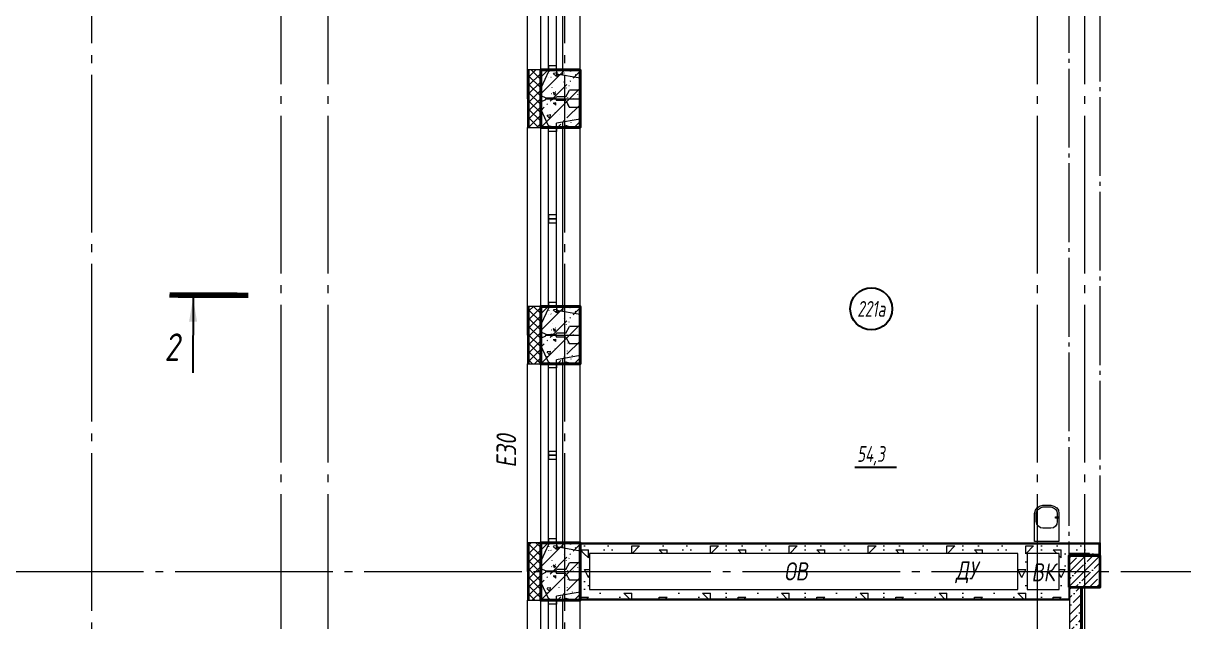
# Model space of a CAD drawing. Header units: millimetres. Extents: x -85420 to 1195317, y -69347 to 470418.
# Drawn here: x 477079 to 491806, y 29939 to 37534 of the extents above; entities that cross this region are included whole.
import ezdxf
from ezdxf import colors
from ezdxf.entities.mleader import LeaderData, LeaderLine
from ezdxf.enums import TextEntityAlignment as Align
from ezdxf.math import Vec2, Vec3

# ---------------------------------------------------------------- set-up
doc = ezdxf.new("R2010")
doc.units = ezdxf.units.MM
for name, pattern in [('GOST2.303 6', [12, 8, -1.5, 1, -1.5]), ('ГОСТ 2.303 4', [7, 5, -2, 0]), ('ГОСТ 2.303 5', [24, 20, -1.5, 1, -1.5]), ('ГОСТ 2.303 6', [12, 8, -1.5, 1, -1.5]), ('осевая', [50.8, 31.75, -6.35, 6.35, -6.35])]:
    doc.linetypes.add(name, pattern=pattern)
for name, color, linetype, lineweight in [('!М_Отверстия в перекрытиях', 253, 'Continuous', 15), ('!М_Перегородки_пеноблок', 7, 'Continuous', 20), ('!ФС_Ригели_балки', 251, 'ГОСТ 2.303 6', 15), ('+АР_Осевые линии', 252, 'GOST2.303 6', 9), ('+АР_Сантехника', 130, 'Continuous', 9), ('+АР_Стены внутренние', 250, 'Continuous', 18), ('АР_Колонны', 5, 'Continuous', 35), ('АР_колонны штриховка', 193, 'Continuous', 5), ('АР_Окна', 4, 'Continuous', 9), ('АР_Отметки', 7, 'Continuous', 5), ('АР_Сущ Несущая стена', 250, 'Continuous', 50), ('АР_штриховка несущих стен', 250, 'Continuous', 0), ('Колонны', 7, 'Continuous', 25), ('СПДС_+АР_Стены', 250, 'Continuous', 20), ('СПДС_СИМВОЛЫ', 7, 'Continuous', 25), ('стены', 7, 'Continuous', 40), ('ТОНКАЯ', 253, 'Continuous', 0), ('ЭКСПЛИКАЦИЯ', 7, 'Continuous', 5)]:
    doc.layers.add(name, color=color, linetype=linetype, lineweight=lineweight)
doc.layers.add('ОСИ', color=7, linetype='осевая', lineweight=13, true_color=0x999999)
doc.layers.add('ПБ_граница', color=7, linetype='ГОСТ 2.303 4', lineweight=40, true_color=0xdb0000)
doc.styles.add('ISOCPEUR', font='', dxfattribs={"height": 250})
doc.styles.add('ГОСТ 2.304', font='CS_Gost2304.shx', dxfattribs={"oblique": 10})
doc.styles.get('ISOCPEUR').set_extended_font_data('ISOCPEUR', italic=True)
pattern_1 = [(45, (150, 150), (0, 1000), [141.4, -282.8, 70.7, -424.3, 141.4, -353.61356]), (135, (800, 200), (-1000, 9e-14), [141.4, -212.1, 70.7, -353.6, 141.4, -495.01356]), (63.43495, (0, 0), (5e-08, 1000), [111.8, -447.2, 111.8, -447.234, 0, 0]), (116.56505, (0, 0), (-4e-07, 1000), [111.8, -447.2, 111.8, -447.234, 0, 0]), (0, (0, 100), (0, 1000), [50, -400, 100, -400, 50, 0]), (0, (0, 250), (0, 1000), [-150, 100, -400, 0, -350, 0]), (0, (0, 300), (0, 1000), [-400, 0, -300, 100, -200, 0]), (0, (0, 450), (0, 1000), [-200, 0, -250, 100, -450, 0]), (0, (0, 600), (0, 1000), [-200, 100, -400, 100, -200, 0]), (0, (0, 850), (0, 1000), [-150, 100, -200, 0, -550, 0]), (0, (0, 900), (0, 1000), [-200, 0, -600, 100, -100, 0]), (90, (50, 200), (-1000, 6e-14), [-300, 0, -300, 0, -400, 0]), (90, (150, 0), (-1000, 6e-14), [-150, 100, -400, 0, -350, 0]), (90, (250, 0), (-1000, 6e-14), [-400, 0, -350, 100, -150, 0]), (90, (800, 0), (-1000, 6e-14), [-200, 100, -500, 100, -100, 0]), (90, (100, 100), (-1000, 6e-14), [-300, 0, -350, 0, -350, 0]), (90, (200, 100), (-1000, 6e-14), [-250, 0, -550, 0, -200, 0]), (90, (300, 150), (-1000, 6e-14), [-500, 0, -150, 0, -350, 0]), (90, (350, 50), (-1000, 6e-14), [-450, 0, -200, 0, -250, 0]), (90, (450, 200), (-1000, 6e-14), [-400, 0, -150, 0, -400, 0]), (90, (500, 250), (-1000, 6e-14), [-450, 0, -200, 0, -350, 0]), (90, (550, 0), (-1000, 6e-14), [-600, 0, -250, 0, -150, 0]), (90, (600, 150), (-1000, 6e-14), [-200, 0, -400, 0, -400, 0]), (90, (650, 100), (-1000, 6e-14), [-450, 0, -250, 0, -300, 0]), (90, (700, 50), (-1000, 6e-14), [-400, 0, -300, 0, -300, 0]), (90, (800, 100), (-1000, 6e-14), [-300, 0, -300, 0, -400, 0]), (90, (900, 150), (-1000, 6e-14), [-400, 0, -200, 0, -400, 0]), (90, (950, 200), (-1000, 6e-14), [-150, 0, -600, 0, -250, 0])]
pattern_2 = [(45, (0, 0), (-53.033009, 53.033009), []), (135, (0, 0), (-53.033009, -53.033009), [])]

# ---------------------------------------------------------------- blocks, each defined once
blk = doc.blocks.new('Колонна 400х400')
at = {"layer": 'АР_колонны штриховка'}
h = blk.add_hatch(dxfattribs=at)
h.set_pattern_fill('ANSI35', color=256, scale=20)
h.set_pattern_definition([(45, (-139655.88, -114865.3), (-89.80256, 89.80256), []), (45, (-139566.07, -114865.3), (-89.80256, 89.80256), [158.75, -31.75, 0, -31.75])])
h.paths.add_polyline_path([(0, 0), (400, 0), (400, 400), (0, 400)])
at = {"layer": 'АР_Колонны'}
blk.add_lwpolyline([(0, 0), (400, 0), (400, 400), (0, 400)], close=True, dxfattribs=at)
blk = doc.blocks.new('НП 3033')
at = {"layer": 'АР_Окна', "ltscale": 100}
for p, q in [((365, 500), (2635, 500)), ((365, 400), (2635, 400)), ((365, 300), (2635, 300)), ((365, 220), (2635, 220)), ((365, 0), (2635, 0))]:
    blk.add_line(p, q, dxfattribs=at)
for points in [[(365, 300), (365, 500), (365, 670), (2635, 670), (2635, 300)], [(365, 300), (415, 300), (415, 400), (365, 400)], [(1450, 400), (1425, 400), (1425, 300), (1450, 300), (1475, 300), (1475, 400), (1438, 400)], [(1500, 400), (1475, 400), (1475, 300), (1500, 300), (1525, 300), (1525, 400), (1488, 400)], [(2635, 300), (2585, 300), (2585, 400), (2635, 400)]]:
    blk.add_lwpolyline(points, dxfattribs=at)
at = {"layer": 'СПДС_+АР_Стены', "ltscale": 100}
for points in [[(0, 670), (0, 670), (365, 670), (365, 670)], [(3000, 670), (3000, 670), (2635, 670), (2635, 670)]]:
    blk.add_lwpolyline(points, dxfattribs=at)
at = {"layer": 'стены', "ltscale": 100}
for p, q in [((2960, 500), (2860, 500)), ((0, 0), (0, 0))]:
    blk.add_line(p, q, dxfattribs=at)
at = {"layer": 'стены', "lineweight": 30, "ltscale": 100}
blk.add_lwpolyline([(0, 0), (365, 0), (365, 500), (0, 500)], dxfattribs=at)
at = {"layer": 'стены', "ltscale": 100}
blk.add_lwpolyline([(3000, 500), (2635, 500), (2635, 0), (3000, 0)], dxfattribs=at)
blk = doc.blocks.new('*U52')
at = {"linetype": 'ГОСТ 2.303 5', "ltscale": 50}
blk.add_lwpolyline([(8560, 400), (0, 400), (0, 0), (8560, 0)], close=True, dxfattribs=at)
blk = doc.blocks.new('Из_буфера30619')
at = {"rotation": 270}
blk.add_blockref('*U52', (48180, -31220), dxfattribs=at)
blk = doc.blocks.new('обследование 2 этаж 1245')
at = {"layer": 'ТОНКАЯ', "ltscale": 100}
for p, q in [((42460, -34820), (42460, -32100)), ((42960, -34700), (42960, -32220)), ((42560, -34617), (42560, -32303)), ((42660, -34595), (42660, -32325)), ((42740, -34662), (42740, -32258)), ((42660, -34595), (42570, -34610)), ((42660, -34595), (42660, -34648)), ((42560, -34617), (42465, -34818)), ((42570, -34610), (42560, -34617)), ((42960, -34700), (42660, -34648)), ((42960, -34700), (42960, -34850)), ((42465, -34818), (42460, -34820)), ((42460, -34920), (42460, -34820)), ((42780, -34935), (42825, -34850)), ((42960, -34850), (42825, -34850)), ((42960, -34960), (42960, -34850)), ((42460, -34920), (42525, -34950)), ((42460, -35000), (42525, -34970)), ((42460, -35000), (42460, -35100)), ((42525, -34950), (42525, -34955)), ((42582, -34955), (42525, -34955)), ((42525, -34955), (42525, -34960)), ((42582, -34960), (42525, -34960)), ((42525, -34965), (42525, -34960)), ((42525, -34960), (42960, -34960)), ((42582, -34960), (42525, -34960)), ((42525, -34960), (42960, -34960)), ((42525, -34970), (42525, -34965)), ((42582, -34965), (42525, -34965)), ((42582, -34955), (42587, -34950)), ((42582, -34965), (42587, -34970)), ((42587, -34950), (42607, -34950)), ((42587, -34970), (42607, -34970)), ((42607, -34950), (42612, -34955)), ((42607, -34970), (42612, -34965)), ((42650, -34955), (42612, -34955)), ((42650, -34965), (42612, -34965)), ((42650, -34955), (42660, -34935)), ((42650, -34965), (42660, -34985)), ((42780, -34935), (42660, -34935)), ((42780, -34985), (42660, -34985)), ((42780, -34985), (42825, -35070)), ((42960, -34960), (42960, -35070)), ((42460, -37820), (42460, -35100)), ((42465, -35102), (42460, -35100)), ((42560, -35303), (42465, -35102)), ((42960, -35070), (42825, -35070)), ((42960, -35220), (42960, -35070)), ((42560, -37617), (42560, -35303)), ((42570, -35310), (42560, -35303)), ((42660, -35325), (42570, -35310)), ((42960, -35220), (42660, -35272)), ((42660, -35325), (42660, -35272)), ((42660, -37595), (42660, -35325)), ((42740, -37662), (42740, -35258)), ((42960, -37700), (42960, -35220)), ((42560, -37617), (42465, -37818)), ((42570, -37610), (42560, -37617)), ((42660, -37595), (42570, -37610)), ((42660, -37595), (42660, -37648)), ((42960, -37700), (42660, -37648)), ((42960, -37700), (42960, -37850)), ((42465, -37818), (42460, -37820)), ((42460, -37920), (42460, -37820)), ((42460, -37920), (42525, -37950)), ((42460, -38000), (42525, -37970)), ((42525, -37950), (42525, -37955)), ((42582, -37955), (42525, -37955)), ((42525, -37955), (42525, -37960)), ((42582, -37960), (42525, -37960)), ((42525, -37965), (42525, -37960)), ((42525, -37960), (42960, -37960)), ((42582, -37960), (42525, -37960)), ((42525, -37960), (42960, -37960)), ((42525, -37970), (42525, -37965)), ((42582, -37965), (42525, -37965)), ((42582, -37955), (42587, -37950)), ((42582, -37965), (42587, -37970)), ((42587, -37950), (42607, -37950)), ((42587, -37970), (42607, -37970)), ((42607, -37950), (42612, -37955)), ((42607, -37970), (42612, -37965)), ((42650, -37955), (42612, -37955)), ((42650, -37965), (42612, -37965)), ((42650, -37955), (42660, -37935)), ((42650, -37965), (42660, -37985)), ((42780, -37935), (42660, -37935)), ((42780, -37985), (42660, -37985)), ((42780, -37935), (42825, -37850)), ((42780, -37985), (42825, -38070)), ((42960, -37850), (42825, -37850)), ((42960, -37960), (42960, -37850)), ((42960, -37960), (42960, -38070)), ((42460, -38000), (42460, -38100)), ((42460, -40820), (42460, -38100)), ((42465, -38102), (42460, -38100)), ((42560, -38303), (42465, -38102)), ((42960, -38070), (42825, -38070)), ((42960, -38220), (42960, -38070)), ((42960, -38220), (42660, -38272)), ((42660, -38325), (42660, -38272)), ((42740, -40662), (42740, -38258)), ((42960, -40700), (42960, -38220)), ((42560, -40617), (42560, -38303)), ((42570, -38310), (42560, -38303)), ((42660, -38325), (42570, -38310)), ((42660, -40595), (42660, -38325)), ((42560, -40617), (42465, -40818)), ((42570, -40610), (42560, -40617)), ((42660, -40595), (42570, -40610)), ((42660, -40595), (42660, -40648)), ((42960, -40700), (42660, -40648)), ((42960, -40700), (42960, -40850)), ((42465, -40818), (42460, -40820)), ((42460, -40920), (42460, -40820)), ((42460, -40920), (42525, -40950)), ((42650, -40955), (42660, -40935)), ((42780, -40935), (42660, -40935)), ((42780, -40935), (42825, -40850)), ((42960, -40850), (42825, -40850)), ((42960, -40960), (42960, -40850)), ((42460, -41000), (42525, -40970)), ((42460, -41000), (42460, -41100)), ((42525, -40950), (42525, -40955)), ((42582, -40955), (42525, -40955)), ((42525, -40955), (42525, -40960)), ((42582, -40960), (42525, -40960)), ((42525, -40965), (42525, -40960)), ((42525, -40960), (42960, -40960)), ((42582, -40960), (42525, -40960)), ((42525, -40960), (42960, -40960)), ((42525, -40970), (42525, -40965)), ((42582, -40965), (42525, -40965)), ((42582, -40955), (42587, -40950)), ((42582, -40965), (42587, -40970)), ((42587, -40950), (42607, -40950)), ((42587, -40970), (42607, -40970)), ((42607, -40950), (42612, -40955)), ((42607, -40970), (42612, -40965)), ((42650, -40955), (42612, -40955)), ((42650, -40965), (42612, -40965)), ((42650, -40965), (42660, -40985)), ((42780, -40985), (42660, -40985)), ((42780, -40985), (42825, -41070)), ((42960, -41070), (42825, -41070)), ((42960, -40960), (42960, -41070)), ((42960, -41220), (42960, -41070)), ((42460, -43820), (42460, -41100)), ((42465, -41102), (42460, -41100)), ((42560, -41303), (42465, -41102)), ((42960, -41220), (42660, -41272)), ((42960, -43700), (42960, -41220)), ((42560, -43617), (42560, -41303)), ((42570, -41310), (42560, -41303)), ((42660, -41325), (42570, -41310)), ((42660, -41325), (42660, -41272)), ((42660, -43595), (42660, -41325)), ((42740, -43662), (42740, -41258))]:
    blk.add_line(p, q, dxfattribs=at)
blk = doc.blocks.new('A$C314F1C93')
at = {"layer": '+АР_Осевые линии', "linetype": 'ГОСТ 2.303 5', "lineweight": 0, "ltscale": 100}
for p, q in [((47540, 64752.7), (47540, -9752.2)), ((53540, 64752.7), (53540, -9752.2)), ((49940, 64233), (49940, -9232.6)), ((50540, 64233), (50540, -9232.6)), ((59540, 64233), (59540, -9232.6)), ((60140, 64233), (60140, -9232.6))]:
    blk.add_line(p, q, dxfattribs=at)
blk.add_lwpolyline([(-4200, 15250), (75280, 15250)], dxfattribs=at)
blk = doc.blocks.new('_DotSmall')
at = {"color": 0, "linetype": 'ByBlock', "const_width": 0.5}
blk.add_lwpolyline([(-0.0625, 0, 1), (0.0625, 0, 1)], format="xyb", close=True, dxfattribs=at)
blk = doc.blocks.new('АР план')
at = {"layer": 'АР_Отметки', "lineweight": 9}
ml = blk.add_multileader_mtext('Standard', dxfattribs=at)
ml.set_content('+3,950', color=256, style='ISOCPEUR')
ml.set_leader_properties(color=256, linetype='Continuous', lineweight=-1)
ml.set_arrow_properties(name='DOTSMALL')
ml.build(insert=Vec2(0, 0))
ml.multileader.update_dxf_attribs({"has_text_frame": 1, "text_left_attachment_type": 4, "text_right_attachment_type": 4, "dogleg_length": 100, "arrow_head_size": 180})
ctx = ml.context
ctx.base_point, ctx.char_height, ctx.arrow_head_size, ctx.landing_gap_size, ctx.plane_origin = Vec3(653061.3, 32239.7), 250, 180, 50, Vec3(652979.9, 30972.2)
ctx.left_attachment, ctx.right_attachment = 4, 4
notes = []
notes.append((ctx, [(0, (0, 0, 0), (0, 0), (1, 0), 1, [])]))
ctx.mtext.insert, ctx.mtext.width, ctx.mtext.line_spacing_style, ctx.mtext.flow_direction = Vec3(653111.3, 32573.1), 852.697, 2, 5
ml = blk.add_multileader_mtext('Standard', dxfattribs=at)
ml.set_content('+1,975', color=256, style='ISOCPEUR')
ml.set_leader_properties(color=256, linetype='Continuous', lineweight=-1)
ml.set_arrow_properties(name='DOTSMALL')
ml.build(insert=Vec2(0, 0))
ml.multileader.update_dxf_attribs({"has_text_frame": 1, "text_left_attachment_type": 4, "text_right_attachment_type": 4, "dogleg_length": 100, "arrow_head_size": 180})
ctx = ml.context
ctx.base_point, ctx.char_height, ctx.arrow_head_size, ctx.landing_gap_size, ctx.plane_origin = Vec3(652749.3, 27128.7), 250, 180, 50, Vec3(655881.4, 25957)
ctx.left_attachment, ctx.right_attachment = 4, 4
notes.append((ctx, [(0, (0, 0, 0), (0, 0), (1, 0), 1, [])]))
ctx.mtext.insert, ctx.mtext.width, ctx.mtext.line_spacing_style, ctx.mtext.flow_direction = Vec3(652799.3, 27528.7), 852.697, 2, 5
ml = blk.add_multileader_mtext('Standard', dxfattribs=at)
ml.set_content('+2,410', color=256, style='ISOCPEUR')
ml.set_leader_properties(color=256, linetype='Continuous', lineweight=-1)
ml.set_arrow_properties(name='DOTSMALL')
ml.build(insert=Vec2(0, 0))
ml.multileader.update_dxf_attribs({"has_text_frame": 1, "text_left_attachment_type": 4, "text_right_attachment_type": 4, "dogleg_length": 100, "arrow_head_size": 180})
ctx = ml.context
ctx.base_point, ctx.char_height, ctx.arrow_head_size, ctx.landing_gap_size, ctx.plane_origin = Vec3(649667.1, 15695.9), 250, 180, 50, Vec3(647505.9, 15104.7)
ctx.left_attachment, ctx.right_attachment = 4, 4
notes.append((ctx, [(0, (0, 0, 0), (0, 0), (1, 0), 1, [])]))
ctx.mtext.insert, ctx.mtext.width, ctx.mtext.line_spacing_style, ctx.mtext.flow_direction = Vec3(649717.1, 16029.2), 852.697, 2, 5
for ctx, leaders in notes:
    for number, flags, end, landing, length, lines in leaders:
        leader = LeaderData()
        leader.index, (leader.has_last_leader_line, leader.has_dogleg_vector, leader.attachment_direction) = number, flags
        leader.last_leader_point, leader.dogleg_vector, leader.dogleg_length = Vec3(end), Vec3(landing), length
        for number, points, colour, breaks in lines:
            line = LeaderLine()
            line.index, line.vertices, line.color, line.breaks = number, Vec3.list(points), colors.encode_raw_color(colour), breaks
            leader.lines.append(line)
        ctx.leaders.append(leader)

msp = doc.modelspace()

# ---------------------------------------------------------------- block references
at = {"layer": 'ОСИ', "ltscale": 40}
msp.add_blockref('A$C314F1C93', (430406.4, 15326.4, 0), dxfattribs=at)

# ---------------------------------------------------------------- next in the draw order: hatches: boundary and pattern name
at = {"layer": '!М_Перегородки_пеноблок', "ltscale": 100}
h = msp.add_hatch(dxfattribs=at)
h.set_pattern_fill('БЕТОННАЯ ПОДГОТОВКА', color=256, scale=100, style=0, pattern_type=2)
h.set_pattern_definition(pattern_1)
h.paths.add_polyline_path([(484146.4, 30926.4), (490731.3, 30926.4), (490611.4, 30806.4), (484146.4, 30806.4)], flags=0)
h = msp.add_hatch(dxfattribs=at)
h.set_pattern_fill('БЕТОННАЯ ПОДГОТОВКА', color=256, scale=100, style=0, pattern_type=2)
h.set_pattern_definition(pattern_1)
h.paths.add_polyline_path([(484146.4, 30346.4), (484146.4, 30806.4), (484266.4, 30806.4), (484266.4, 30346.4)], flags=0)
h = msp.add_hatch(dxfattribs=at)
h.set_pattern_fill('БЕТОННАЯ ПОДГОТОВКА', color=256, scale=100, style=0, pattern_type=2)
h.set_pattern_definition(pattern_1)
h.paths.add_polyline_path([(489700.9, 30346.4), (489700.9, 30806.4), (489820.9, 30806.4), (489820.9, 30346.4)], flags=0)
h = msp.add_hatch(dxfattribs=at)
h.set_pattern_fill('БЕТОННАЯ ПОДГОТОВКА', color=256, scale=100, style=0, pattern_type=2)
h.set_pattern_definition(pattern_1)
h.paths.add_polyline_path([(490226.4, 30346.4), (490226.4, 30806.4), (490346.4, 30806.4), (490346.4, 30346.4)], flags=0)
h = msp.add_hatch(dxfattribs=at)
h.set_pattern_fill('БЕТОННАЯ ПОДГОТОВКА', color=256, scale=100, style=0, pattern_type=2)
h.set_pattern_definition(pattern_1)
h.paths.add_polyline_path([(490731.3, 30926.4), (490731.4, 30776.4), (490611.4, 30776.4), (490611.4, 30806.4)], flags=0)
h = msp.add_hatch(dxfattribs=at)
h.set_pattern_fill('БЕТОННАЯ ПОДГОТОВКА', color=256, scale=100, style=0, pattern_type=2)
h.set_pattern_definition(pattern_1)
h.paths.add_polyline_path([(484146.4, 30346.4), (490346.4, 30346.4), (490346.4, 30226.4), (484146.4, 30226.4)], flags=0)
at = {"layer": '+АР_Стены внутренние', "lineweight": 0, "ltscale": 100}
h = msp.add_hatch(dxfattribs=at)
h.set_pattern_fill('БЕТОН И ИЗДЕЛИЯ ИЗ НЕГО', color=256, scale=30, style=0, pattern_type=2)
h.set_pattern_definition([(45, (0, 0), (39.774756, 145.840774), [187.5, -40.5, 0, -40.5])])
h.paths.add_polyline_path([(490501.4, 30376.4), (490501.4, 29341.4), (490501.4, 29341.4), (490501.4, 29368.3), (490361.4, 29368.3), (490361.4, 30376.4)], flags=0)
at = {"layer": 'АР_штриховка несущих стен', "lineweight": 0}
h = msp.add_hatch(dxfattribs=at)
h.set_pattern_fill('FP_1', color=256, angle=90, style=0, pattern_type=2)
h.set_pattern_definition([(225, (262138.74, 425007.94), (212.13203, -212.13203), [300, -50, 10, -50]), (225, (261926.74, 425007.94), (212.13203, -212.13203), []), (140, (262138.74, 425007.94), (31.37587, 358.6306), [37.5, -412.5]), (85, (262138.74, 425007.94), (-376.09568, -69.3761), [30, -330]), (190.451, (262141.35, 425037.82), (-344.71734, 289.2568), [31.87, -350.571]), (136.184, (262038.74, 425007.94), (82.7615, 533.61997), [56.25, -618.75]), (186.636, (262045.64, 425052.4), (-487.0622, 467.3284), [47.805, -525.856]), (81.184, (262038.74, 425007.94), (-487.05805, 467.33264), [45, -495]), (111, (262063.74, 425057.94), (201.30952, 298.45407), [37.5, -412.5]), (56, (262063.74, 425057.94), (-362.5749, 121.6571), [30, -330]), (161.451, (262080.5, 425082.8), (-161.2621, 420.11198), [31.87, -350.571]), (127.5, (262138.74, 425007.94), (-166.446927, 6.079928), [3.353, -322.647, 3.353, -331.647, -331.25]), (127.5, (262138.74, 425007.94), (-166.446927, 6.079928), [-661, 3.353, -327.897]), (97.5, (262138.74, 425007.94), (-197.205856, 131.53477), [3.353, -187.647, 3.353, -315.147, -126.25]), (97.5, (262138.74, 425007.94), (-197.205856, 131.53477), [-509.5, 3.353, -122.897]), (57.5, (262138.74, 424896.44), (11.277436, 266.91122), [3.353, -121.647, 3.353, -386.647, -517.5]), (57.5, (262138.74, 424896.44), (11.277436, 266.91122), [-515, 3.353, -514.147]), (47.5, (262138.74, 424846.44), (-50.05249, 291.59308), [3.353, -159.147, 3.353, -255.647, -367.5]), (47.5, (262138.74, 424846.44), (-50.05249, 291.59308), [-421.5, 3.353, -364.147])])
h.paths.add_polyline_path([(483646.4, 36211.4), (484146.4, 36211.4), (484146.4, 36941.4), (483646.4, 36941.4)])
h = msp.add_hatch(dxfattribs=at)
h.set_pattern_fill('FP_1', color=256, angle=90, style=0, pattern_type=2)
h.set_pattern_definition([(225, (262138.74, 422007.94), (212.13203, -212.13203), [300, -50, 10, -50]), (225, (261926.74, 422007.94), (212.13203, -212.13203), []), (140, (262138.74, 422007.94), (31.37587, 358.6306), [37.5, -412.5]), (85, (262138.74, 422007.94), (-376.09568, -69.3761), [30, -330]), (190.451, (262141.35, 422037.82), (-344.71734, 289.2568), [31.87, -350.571]), (136.184, (262038.74, 422007.94), (82.7615, 533.61997), [56.25, -618.75]), (186.636, (262045.64, 422052.4), (-487.0622, 467.3284), [47.805, -525.856]), (81.184, (262038.74, 422007.94), (-487.05805, 467.33264), [45, -495]), (111, (262063.74, 422057.94), (201.30952, 298.45407), [37.5, -412.5]), (56, (262063.74, 422057.94), (-362.5749, 121.6571), [30, -330]), (161.451, (262080.5, 422082.8), (-161.2621, 420.11198), [31.87, -350.571]), (127.5, (262138.74, 422007.94), (-166.446927, 6.079928), [3.353, -322.647, 3.353, -331.647, -331.25]), (127.5, (262138.74, 422007.94), (-166.446927, 6.079928), [-661, 3.353, -327.897]), (97.5, (262138.74, 422007.94), (-197.205856, 131.53477), [3.353, -187.647, 3.353, -315.147, -126.25]), (97.5, (262138.74, 422007.94), (-197.205856, 131.53477), [-509.5, 3.353, -122.897]), (57.5, (262138.74, 421896.44), (11.277436, 266.91122), [3.353, -121.647, 3.353, -386.647, -517.5]), (57.5, (262138.74, 421896.44), (11.277436, 266.91122), [-515, 3.353, -514.147]), (47.5, (262138.74, 421846.44), (-50.05249, 291.59308), [3.353, -159.147, 3.353, -255.647, -367.5]), (47.5, (262138.74, 421846.44), (-50.05249, 291.59308), [-421.5, 3.353, -364.147])])
h.paths.add_polyline_path([(483646.4, 33211.4), (484146.4, 33211.4), (484146.4, 33941.4), (483646.4, 33941.4)])
h = msp.add_hatch(dxfattribs=at)
h.set_pattern_fill('FP_1', color=256, angle=90, style=0, pattern_type=2)
h.set_pattern_definition([(225, (262138.74, 419007.94), (212.13203, -212.13203), [300, -50, 10, -50]), (225, (261926.74, 419007.94), (212.13203, -212.13203), []), (140, (262138.74, 419007.94), (31.37587, 358.6306), [37.5, -412.5]), (85, (262138.74, 419007.94), (-376.09568, -69.3761), [30, -330]), (190.451, (262141.35, 419037.82), (-344.71734, 289.2568), [31.87, -350.571]), (136.184, (262038.74, 419007.94), (82.7615, 533.61997), [56.25, -618.75]), (186.636, (262045.64, 419052.4), (-487.0622, 467.3284), [47.805, -525.856]), (81.184, (262038.74, 419007.94), (-487.05805, 467.33264), [45, -495]), (111, (262063.74, 419057.94), (201.30952, 298.45407), [37.5, -412.5]), (56, (262063.74, 419057.94), (-362.5749, 121.6571), [30, -330]), (161.451, (262080.5, 419082.8), (-161.2621, 420.11198), [31.87, -350.571]), (127.5, (262138.74, 419007.94), (-166.446927, 6.079928), [3.353, -322.647, 3.353, -331.647, -331.25]), (127.5, (262138.74, 419007.94), (-166.446927, 6.079928), [-661, 3.353, -327.897]), (97.5, (262138.74, 419007.94), (-197.205856, 131.53477), [3.353, -187.647, 3.353, -315.147, -126.25]), (97.5, (262138.74, 419007.94), (-197.205856, 131.53477), [-509.5, 3.353, -122.897]), (57.5, (262138.74, 418896.44), (11.277436, 266.91122), [3.353, -121.647, 3.353, -386.647, -517.5]), (57.5, (262138.74, 418896.44), (11.277436, 266.91122), [-515, 3.353, -514.147]), (47.5, (262138.74, 418846.44), (-50.05249, 291.59308), [3.353, -159.147, 3.353, -255.647, -367.5]), (47.5, (262138.74, 418846.44), (-50.05249, 291.59308), [-421.5, 3.353, -364.147])])
h.paths.add_polyline_path([(483646.4, 30211.4), (484146.4, 30211.4), (484146.4, 30941.4), (483646.4, 30941.4)])
at = {"layer": 'СПДС_+АР_Стены', "lineweight": 9, "ltscale": 100}
h = msp.add_hatch(dxfattribs=at)
h.set_pattern_fill('НЕМЕТАЛЛИЧЕСКИЕ МАТЕРИАЛЫ', color=256, scale=30, style=0, pattern_type=2)
h.set_pattern_definition(pattern_2)
h.paths.add_polyline_path([(483496.4, 36941.4), (483496.4, 36211.4), (483646.4, 36211.4), (483646.4, 36941.4)], flags=0)
h = msp.add_hatch(dxfattribs=at)
h.set_pattern_fill('НЕМЕТАЛЛИЧЕСКИЕ МАТЕРИАЛЫ', color=256, scale=30, style=0, pattern_type=2)
h.set_pattern_definition(pattern_2)
h.paths.add_polyline_path([(483496.4, 33941.4), (483496.4, 33211.4), (483646.4, 33211.4), (483646.4, 33941.4)], flags=0)
h = msp.add_hatch(dxfattribs=at)
h.set_pattern_fill('НЕМЕТАЛЛИЧЕСКИЕ МАТЕРИАЛЫ', color=256, scale=30, style=0, pattern_type=2)
h.set_pattern_definition(pattern_2)
h.paths.add_polyline_path([(483496.4, 30941.4), (483496.4, 30211.4), (483646.4, 30211.4), (483646.4, 30941.4)], flags=0)

# ---------------------------------------------------------------- next in the draw order: linework, layer by layer
at = {"layer": '!М_Перегородки_пеноблок', "ltscale": 100}
for points in [[(490731.3, 30926.4), (484146.4, 30926.4), (484146.4, 30941.4), (490746.3, 30941.4)], [(490746.3, 30941.4), (490746.4, 30776.4), (490731.4, 30776.4), (490731.3, 30926.4)], [(484146.4, 30806.4), (484146.4, 30926.4), (490731.3, 30926.4)], [(484146.4, 30346.4), (484146.4, 30806.4)], [(484266.4, 30806.4), (484266.4, 30346.4)], [(489700.9, 30806.4), (484266.4, 30806.4)], [(489700.9, 30346.4), (489700.9, 30806.4)], [(489820.9, 30806.4), (489820.9, 30346.4)], [(490226.4, 30806.4), (489820.9, 30806.4)], [(490226.4, 30346.4), (490226.4, 30806.4)], [(490346.4, 30806.4), (490346.4, 30346.4)], [(490611.4, 30806.4), (490346.4, 30806.4)], [(490731.3, 30926.4), (490731.4, 30776.4), (490611.4, 30776.4), (490611.4, 30806.4)], [(490346.4, 30346.4), (490346.4, 30346.4), (490346.4, 30226.4), (484146.4, 30226.4), (484146.4, 30346.4)], [(484266.4, 30346.4), (489700.9, 30346.4)], [(489820.9, 30346.4), (490226.4, 30346.4)], [(490346.4, 30211.4), (484146.4, 30211.4), (484146.4, 30226.4), (490346.4, 30226.4)]]:
    msp.add_lwpolyline(points, dxfattribs=at)
at = {"layer": '+АР_Сантехника', "ltscale": 100, "transparency": 33554687}
for points in [[(489913.1, 30957.1), (489913.1, 31311.7), (489923.7, 31354), (489944.9, 31385.7), (489976.6, 31406.9), (490018.9, 31417.5), (490119.5, 31417.5), (490156.5, 31406.9), (490193.6, 31385.7), (490214.7, 31354), (490220, 31311.7), (490220, 30957.1)], [(490066.6, 31126.4), (490018.9, 31126.4), (489987.2, 31131.7), (489960.7, 31152.9), (489939.6, 31179.4), (489934.3, 31211.1), (489934.3, 31311.7), (489939.6, 31343.4), (489960.7, 31369.9), (489987.2, 31385.7), (490018.9, 31396.3), (490119.5, 31396.3), (490151.2, 31385.7), (490177.7, 31369.9), (490193.6, 31343.4), (490198.9, 31311.7), (490198.9, 31211.1), (490193.6, 31179.4), (490177.7, 31152.9), (490151.2, 31131.7), (490119.5, 31126.4)], [(490177.7, 31253.4), (490177.7, 31269.3), (490214.7, 31269.3), (490220, 31264), (490220, 31258.7), (490220, 31258.7), (490214.7, 31253.4)]]:
    msp.add_lwpolyline(points, close=True, dxfattribs=at)
at = {"layer": '+АР_Стены внутренние', "ltscale": 100}
msp.add_lwpolyline([(490501.4, 30376.4), (490501.4, 29341.4), (490501.4, 29341.4), (490501.4, 29368.3), (490361.4, 29368.3), (490361.4, 30376.4), (490501.4, 30376.4)], close=True, dxfattribs=at)
msp.add_lwpolyline([(490501.4, 29368.3), (490501.4, 30376.4), (490516.4, 30376.4), (490516.4, 29341.4), (490516.4, 29341.4)], dxfattribs=at)
at = {"layer": 'СПДС_+АР_Стены', "ltscale": 100}
for points in [[(483496.4, 36211.4), (483496.4, 36941.4), (483476.4, 36941.4), (483476.4, 36211.4), (483496.4, 36211.4)], [(483496.4, 36941.4), (483496.4, 36211.4), (483646.4, 36211.4), (483646.4, 36941.4), (483496.4, 36941.4)], [(483496.4, 33211.4), (483496.4, 33941.4), (483476.4, 33941.4), (483476.4, 33211.4), (483496.4, 33211.4)], [(483496.4, 33941.4), (483496.4, 33211.4), (483646.4, 33211.4), (483646.4, 33941.4), (483496.4, 33941.4)], [(483496.4, 30211.4), (483496.4, 30941.4), (483476.4, 30941.4), (483476.4, 30211.4), (483496.4, 30211.4)], [(483496.4, 30941.4), (483496.4, 30211.4), (483646.4, 30211.4), (483646.4, 30941.4), (483496.4, 30941.4)]]:
    msp.add_lwpolyline(points, close=True, dxfattribs=at)
at = {"layer": 'СПДС_СИМВОЛЫ', "linetype": 'Continuous', "lineweight": 25, "ltscale": 100}
msp.add_line((479235.4, 34048.8), (479232.5, 33098.8), dxfattribs=at)
at = {"layer": 'СПДС_СИМВОЛЫ', "linetype": 'Continuous', "lineweight": 25, "ltscale": 100, "const_width": 70}
msp.add_lwpolyline([(478935.6, 34084.7), (479935.6, 34081.6)], dxfattribs=at)
at = {"layer": 'СПДС_СИМВОЛЫ', "linetype": 'Continuous', "lineweight": 25, "ltscale": 100}
msp.add_solid([(479235.4, 34048.8), (479284.8, 33748.2), (479184.2, 33748.5)], dxfattribs=at)
at = {"layer": 'стены', "ltscale": 100, "elevation": 0}
for points in [[(484146.4, 36211.4), (483646.4, 36211.4), (483646.4, 36941.4), (484146.4, 36941.4)], [(484146.4, 33211.4), (483646.4, 33211.4), (483646.4, 33941.4), (484146.4, 33941.4)], [(484146.4, 30211.4), (483646.4, 30211.4), (483646.4, 30941.4), (484146.4, 30941.4)]]:
    msp.add_lwpolyline(points, close=True, dxfattribs=at)
at = {"layer": 'ЭКСПЛИКАЦИЯ', "linetype": 'Continuous', "lineweight": 25, "ltscale": 100}
msp.add_line((487630.4, 31901.3), (488159, 31901.3), dxfattribs=at)
msp.add_circle((487840.6, 33909.3), 266.7, dxfattribs=at)

# ---------------------------------------------------------------- next in the draw order: block references
at = {"layer": '!ФС_Ригели_балки'}
msp.add_blockref('Из_буфера30619', (442166.4, 70576.4, 0), dxfattribs=at)
at = {"layer": 'АР_Сущ Несущая стена', "rotation": 90.00000000000001}
for p in [(484146.4, 36576.4, 0), (484146.4, 33576.4, 0), (484146.4, 30576.4, 0), (484146.4, 27576.4, 0)]:
    msp.add_blockref('НП 3033', p, dxfattribs=at)
at = {"layer": 'Колонны'}
msp.add_blockref('Колонна 400х400', (490346.4, 30376.4, 0), dxfattribs=at)
at = {"layer": 'ТОНКАЯ', "ltscale": 200}
msp.add_blockref('обследование 2 этаж 1245', (441186.4, 71536.4, 0), dxfattribs=at)

# ---------------------------------------------------------------- next in the draw order: texts
at = {"layer": '!М_Отверстия в перекрытиях', "ltscale": 50, "char_height": 230, "attachment_point": 5, "line_spacing_factor": 0.648, "style": 'ГОСТ 2.304'}
for s, insert, width in [('ОВ', (486884.6, 30578.3), 1474.765), ('ДУ', (489050.9, 30566.4), 1300), ('ВК', (490020.9, 30566.4), 400)]:
    msp.add_mtext(s, dxfattribs=dict(at, insert=insert, width=width))
at = {"layer": 'СПДС_СИМВОЛЫ', "color": 7, "linetype": 'Continuous', "lineweight": 25, "ltscale": 100, "style": 'ГОСТ 2.304', "oblique": 10}
msp.add_text('2', height=350, dxfattribs=at).set_placement((478870.5, 33248.6))
at = {"layer": 'ЭКСПЛИКАЦИЯ', "linetype": 'Continuous', "lineweight": 25, "ltscale": 100, "style": 'ГОСТ 2.304', "oblique": 10, "width": 0.859851}
msp.add_text('221а', height=200, dxfattribs=at).set_placement((487840.6, 33909.3), align=Align.MIDDLE_CENTER)
msp.add_text('54,3', height=200, dxfattribs=at).set_placement((487660.4, 32167.9), align=Align.TOP_LEFT)

# ---------------------------------------------------------------- next in the draw order: texts
at = {"layer": 'ПБ_граница', "linetype": 'ByBlock', "lineweight": 0, "ltscale": 100, "insert": (483209.9, 32107.1, 0), "char_height": 250, "width": 1, "attachment_point": 5, "rotation": 90, "line_spacing_factor": 0.5, "style": 'ГОСТ 2.304', "bg_fill": 3, "box_fill_scale": 1.2, "bg_fill_color": 1, "bg_fill_transparency": 0}
msp.add_mtext('E30', dxfattribs=at)

# ---------------------------------------------------------------- next in the draw order: block references
at = {"color": 12, "true_color": 0xe00000}
msp.add_blockref('АР план', (-85419.9, 14341.6), dxfattribs=at)

doc.saveas('drawing.dxf')
